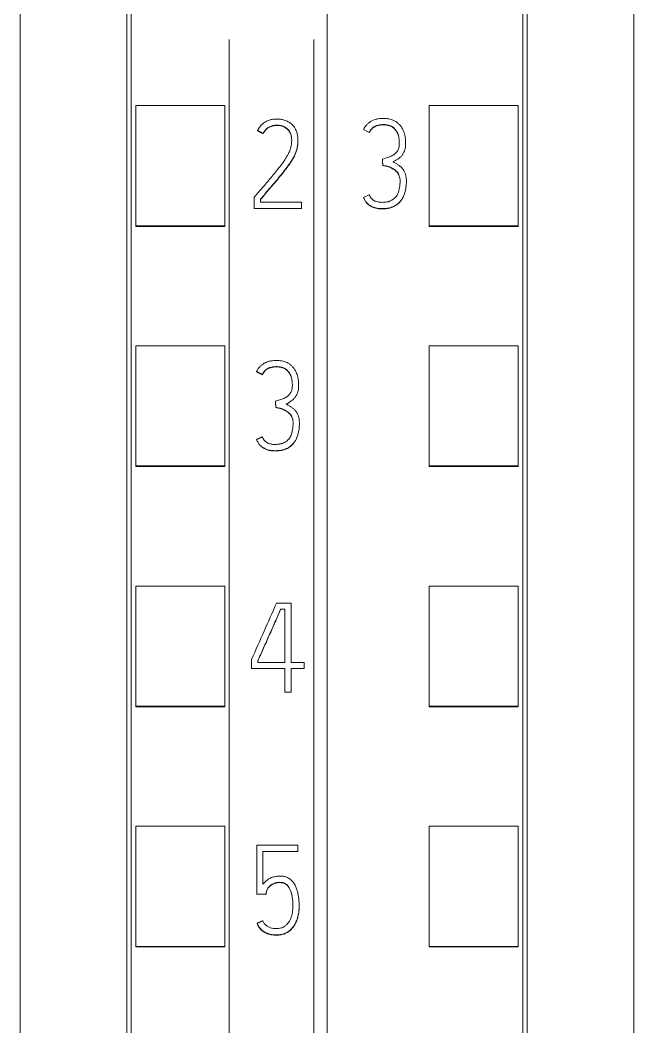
# Model space of a CAD drawing. Header units: millimetres. Extents: x 4134 to 7422, y 1400 to 3585.
# Drawn here: x 5452.55 to 5466.35, y 3271.33 to 3293.96 of the extents above; entities that cross this region are included whole.
import ezdxf

# ---------------------------------------------------------------- set-up
doc = ezdxf.new("R2010")
doc.units = ezdxf.units.MM
doc.layers.add('000-PI-Oprema', color=30, linetype='Continuous', lineweight=5)

# ---------------------------------------------------------------- blocks, each defined once
blk = doc.blocks.new('S7-1500 AI HS - 6ES7531-7NF10-0AB0')
at = {"layer": '000-PI-Oprema', "color": 0, "linetype": 'ByBlock', "lineweight": 0}
for p, q in [((0, 134.681), (0, 21.262)), ((4.4, 132.4), (4.4, 23.585)), ((2.3, 63.564), (2.3, 66.266)), ((4.3, 66.266), (2.3, 66.266)), ((4.3, 63.564), (4.3, 66.266)), ((1.768, 65.409), (1.768, 65.415)), ((1.246, 65.063), (1.246, 65.057)), ((1.254, 64.924), (1.254, 64.918)), ((1.784, 64.556), (1.784, 64.563)), ((2.3, 63.55), (2.3, 63.564)), ((4.3, 63.564), (2.3, 63.564)), ((4.3, 63.55), (2.3, 63.55)), ((4.3, 63.55), (4.3, 63.564)), ((2.3, 58.163), (2.3, 60.864)), ((4.3, 60.864), (2.3, 60.864)), ((4.3, 58.163), (4.3, 60.864)), ((2.3, 58.15), (2.3, 58.163)), ((4.3, 58.163), (2.3, 58.163)), ((4.3, 58.15), (2.3, 58.15)), ((4.3, 58.15), (4.3, 58.163)), ((2.3, 52.761), (2.3, 55.462)), ((4.3, 55.462), (2.3, 55.462)), ((4.3, 52.761), (4.3, 55.462)), ((2.3, 52.75), (2.3, 52.761)), ((4.3, 52.761), (2.3, 52.761)), ((4.3, 52.75), (2.3, 52.75)), ((4.3, 52.75), (4.3, 52.761)), ((2.3, 47.36), (2.3, 50.061)), ((4.3, 50.061), (2.3, 50.061)), ((4.3, 47.36), (4.3, 50.061)), ((2.3, 47.35), (2.3, 47.36)), ((4.3, 47.36), (2.3, 47.36)), ((4.3, 47.35), (2.3, 47.35)), ((4.3, 47.35), (4.3, 47.36))]:
    blk.add_line(p, q, dxfattribs=at)
at = {"layer": '000-PI-Oprema', "color": 0, "linetype": 'ByBlock', "lineweight": 0, "ltscale": 0.25}
for p, q in [((0.822, 65.728), (0.949, 65.658)), ((0.822, 64.201), (0.949, 64.259))]:
    blk.add_line(p, q, dxfattribs=at)
at = {"layer": '000-PI-Oprema', "color": 0, "linetype": 'ByBlock', "lineweight": 0}
for points, knots in [([(4.5, 132.586), (4.5, 129.542), (4.5, 119.972), (4.5, 105.802), (4.5, 91.235), (4.5, 77.025), (4.5, 62.731), (4.5, 47.245), (4.5, 34.605), (4.5, 26.64), (4.5, 23.299)], [0, 0, 0, 0, 0.083934, 0.263736, 0.389889, 0.484142, 0.653794, 0.78188, 0.908517, 1, 1, 1, 1]), ([(6.9, 129.52), (6.9, 127.497), (6.9, 118.948), (6.9, 105.802), (6.9, 91.235), (6.9, 77.025), (6.9, 62.731), (6.9, 47.245), (6.9, 34.486), (6.9, 25.605), (6.9, 21.348), (6.9, 20.55)], [0, 0, 0, 0, 0.055935, 0.236292, 0.362833, 0.457376, 0.627551, 0.756032, 0.883059, 0.978086, 1, 1, 1, 1]), ([(0.822, 65.728), (0.83, 65.746), (0.849, 65.782), (0.874, 65.814), (0.894, 65.836), (0.902, 65.843), (0.916, 65.857), (0.924, 65.864), (0.947, 65.883), (0.964, 65.895), (0.99, 65.911), (0.998, 65.916), (1.016, 65.925), (1.025, 65.93), (1.053, 65.942), (1.072, 65.949), (1.101, 65.957), (1.111, 65.96), (1.131, 65.965), (1.141, 65.966), (1.171, 65.972), (1.211, 65.976), (1.251, 65.977), (1.291, 65.977), (1.311, 65.976), (1.351, 65.972), (1.371, 65.969), (1.411, 65.962), (1.431, 65.957), (1.469, 65.945), (1.488, 65.937), (1.515, 65.924), (1.524, 65.92), (1.542, 65.91), (1.55, 65.904), (1.575, 65.888), (1.591, 65.875), (1.613, 65.855), (1.621, 65.848), (1.635, 65.833), (1.641, 65.826), (1.661, 65.802), (1.672, 65.786), (1.693, 65.751), (1.703, 65.734), (1.728, 65.678), (1.74, 65.64), (1.753, 65.581), (1.756, 65.561), (1.762, 65.521), (1.764, 65.501), (1.767, 65.461), (1.767, 65.441), (1.768, 65.401), (1.767, 65.381), (1.764, 65.341), (1.762, 65.321), (1.754, 65.281), (1.748, 65.261), (1.734, 65.224), (1.725, 65.206), (1.71, 65.18), (1.704, 65.171), (1.692, 65.155), (1.686, 65.147), (1.667, 65.124), (1.652, 65.109), (1.63, 65.089), (1.622, 65.083), (1.606, 65.07), (1.598, 65.065), (1.573, 65.048), (1.555, 65.038), (1.52, 65.018), (1.503, 65.008), (1.485, 64.999)], [0, 0, 0, 0, 0.03125, 0.0625, 0.0625, 0.078125, 0.078125, 0.09375, 0.09375, 0.125, 0.125, 0.140625, 0.140625, 0.15625, 0.15625, 0.1875, 0.1875, 0.203125, 0.203125, 0.21875, 0.21875, 0.25, 0.28125, 0.28125, 0.3125, 0.3125, 0.34375, 0.34375, 0.375, 0.375, 0.40625, 0.40625, 0.421875, 0.421875, 0.4375, 0.4375, 0.46875, 0.46875, 0.484375, 0.484375, 0.5, 0.5, 0.53125, 0.53125, 0.5625, 0.5625, 0.625, 0.625, 0.65625, 0.65625, 0.6875, 0.6875, 0.71875, 0.71875, 0.75, 0.75, 0.78125, 0.78125, 0.8125, 0.8125, 0.84375, 0.84375, 0.859375, 0.859375, 0.875, 0.875, 0.90625, 0.90625, 0.921875, 0.921875, 0.9375, 0.9375, 0.96875, 0.96875, 1, 1, 1, 1]), ([(1.246, 65.063), (1.278, 65.072), (1.309, 65.082), (1.372, 65.101), (1.404, 65.111), (1.449, 65.132), (1.464, 65.139), (1.492, 65.156), (1.506, 65.165), (1.525, 65.181), (1.531, 65.186), (1.543, 65.198), (1.549, 65.203), (1.566, 65.222), (1.576, 65.235), (1.589, 65.255), (1.593, 65.263), (1.601, 65.277), (1.604, 65.285), (1.613, 65.308), (1.618, 65.324), (1.623, 65.356), (1.625, 65.373), (1.626, 65.406), (1.626, 65.423), (1.626, 65.472), (1.623, 65.505), (1.616, 65.553), (1.612, 65.57), (1.606, 65.594), (1.603, 65.602), (1.598, 65.618), (1.595, 65.625), (1.586, 65.648), (1.579, 65.663), (1.563, 65.692), (1.553, 65.706), (1.533, 65.733), (1.522, 65.745), (1.504, 65.762), (1.498, 65.767), (1.485, 65.778), (1.478, 65.783), (1.457, 65.796), (1.442, 65.804), (1.412, 65.817), (1.396, 65.822), (1.363, 65.83), (1.347, 65.833), (1.314, 65.837), (1.298, 65.838), (1.265, 65.839), (1.248, 65.838), (1.215, 65.836), (1.198, 65.834), (1.165, 65.829), (1.149, 65.826), (1.125, 65.819), (1.117, 65.816), (1.102, 65.81), (1.094, 65.807), (1.079, 65.8), (1.072, 65.796), (1.057, 65.788), (1.051, 65.783), (1.03, 65.768), (1.017, 65.757), (0.994, 65.734), (0.984, 65.721), (0.965, 65.693), (0.957, 65.679), (0.949, 65.664)], [0, 0, 0, 0, 0.0625, 0.0625, 0.125, 0.125, 0.15625, 0.15625, 0.1875, 0.1875, 0.203125, 0.203125, 0.21875, 0.21875, 0.25, 0.25, 0.265625, 0.265625, 0.28125, 0.28125, 0.3125, 0.3125, 0.34375, 0.34375, 0.375, 0.375, 0.4375, 0.4375, 0.46875, 0.46875, 0.484375, 0.484375, 0.5, 0.5, 0.53125, 0.53125, 0.5625, 0.5625, 0.59375, 0.59375, 0.609375, 0.609375, 0.625, 0.625, 0.65625, 0.65625, 0.6875, 0.6875, 0.71875, 0.71875, 0.75, 0.75, 0.78125, 0.78125, 0.8125, 0.8125, 0.84375, 0.84375, 0.859375, 0.859375, 0.875, 0.875, 0.890625, 0.890625, 0.90625, 0.90625, 0.9375, 0.9375, 0.96875, 0.96875, 1, 1, 1, 1]), ([(0.949, 65.658), (0.957, 65.673), (0.965, 65.687), (0.983, 65.714), (0.994, 65.727), (1.011, 65.745), (1.017, 65.75), (1.03, 65.761), (1.036, 65.766), (1.049, 65.776), (1.056, 65.781), (1.07, 65.789), (1.078, 65.793), (1.1, 65.804), (1.116, 65.81), (1.147, 65.819), (1.164, 65.823), (1.196, 65.828), (1.213, 65.83), (1.246, 65.832), (1.262, 65.833), (1.312, 65.831), (1.345, 65.828), (1.385, 65.818), (1.393, 65.816), (1.409, 65.811), (1.417, 65.808), (1.44, 65.799), (1.455, 65.792), (1.476, 65.778), (1.483, 65.773), (1.496, 65.763), (1.502, 65.758), (1.52, 65.741), (1.531, 65.729), (1.547, 65.709), (1.552, 65.702), (1.561, 65.688), (1.574, 65.667), (1.585, 65.645), (1.597, 65.615), (1.603, 65.599), (1.611, 65.569), (1.614, 65.555), (1.616, 65.541)], [0, 0, 0, 0, 0.055989, 0.055989, 0.111979, 0.111979, 0.139974, 0.139974, 0.167968, 0.167968, 0.195963, 0.195963, 0.223958, 0.223958, 0.279947, 0.279947, 0.335937, 0.335937, 0.391926, 0.391926, 0.447916, 0.447916, 0.559895, 0.559895, 0.587889, 0.587889, 0.615884, 0.615884, 0.671874, 0.671874, 0.699868, 0.699868, 0.727863, 0.727863, 0.783853, 0.783853, 0.811847, 0.811847, 0.839842, 0.895832, 0.895832, 0.951821, 0.951821, 1, 1, 1, 1]), ([(1.762, 65.319), (1.764, 65.33), (1.765, 65.341), (1.767, 65.371), (1.768, 65.39), (1.768, 65.409)], [0, 0, 0, 0, 0.372922, 0.372922, 1, 1, 1, 1]), ([(1.485, 64.999), (1.503, 64.989), (1.522, 64.979), (1.558, 64.958), (1.576, 64.947), (1.611, 64.924), (1.629, 64.912), (1.653, 64.892), (1.661, 64.885), (1.676, 64.87), (1.683, 64.862), (1.704, 64.838), (1.716, 64.821), (1.732, 64.794), (1.737, 64.785), (1.746, 64.766), (1.751, 64.756), (1.762, 64.727), (1.768, 64.707), (1.775, 64.676), (1.777, 64.665), (1.78, 64.644), (1.781, 64.634), (1.784, 64.602), (1.784, 64.581), (1.784, 64.539), (1.784, 64.519), (1.781, 64.477), (1.779, 64.456), (1.773, 64.414), (1.77, 64.393), (1.758, 64.332), (1.746, 64.292), (1.727, 64.243), (1.723, 64.234), (1.714, 64.214), (1.709, 64.205), (1.694, 64.177), (1.682, 64.159), (1.658, 64.125), (1.644, 64.109), (1.622, 64.086), (1.615, 64.079), (1.599, 64.064), (1.591, 64.058), (1.566, 64.038), (1.548, 64.027), (1.521, 64.011), (1.512, 64.006), (1.492, 63.997), (1.483, 63.993), (1.433, 63.973), (1.393, 63.963), (1.33, 63.954), (1.309, 63.951), (1.267, 63.949), (1.246, 63.949), (1.203, 63.949), (1.182, 63.951), (1.151, 63.954), (1.14, 63.955), (1.12, 63.959), (1.109, 63.961), (1.078, 63.968), (1.058, 63.975), (1.029, 63.987), (1.019, 63.991), (1, 64), (0.99, 64.005), (0.963, 64.021), (0.946, 64.033), (0.921, 64.054), (0.914, 64.061), (0.899, 64.076), (0.892, 64.084), (0.872, 64.109), (0.861, 64.127), (0.84, 64.163), (0.83, 64.182), (0.822, 64.201)], [0, 0, 0, 0, 0.03125, 0.03125, 0.0625, 0.0625, 0.09375, 0.09375, 0.109375, 0.109375, 0.125, 0.125, 0.15625, 0.15625, 0.171875, 0.171875, 0.1875, 0.1875, 0.21875, 0.21875, 0.234375, 0.234375, 0.25, 0.25, 0.28125, 0.28125, 0.3125, 0.3125, 0.34375, 0.34375, 0.375, 0.375, 0.4375, 0.4375, 0.453125, 0.453125, 0.46875, 0.46875, 0.5, 0.5, 0.53125, 0.53125, 0.546875, 0.546875, 0.5625, 0.5625, 0.59375, 0.59375, 0.609375, 0.609375, 0.625, 0.625, 0.6875, 0.6875, 0.71875, 0.71875, 0.75, 0.75, 0.78125, 0.78125, 0.796875, 0.796875, 0.8125, 0.8125, 0.84375, 0.84375, 0.859375, 0.859375, 0.875, 0.875, 0.90625, 0.90625, 0.921875, 0.921875, 0.9375, 0.9375, 0.96875, 0.96875, 1, 1, 1, 1]), ([(0.949, 64.259), (0.956, 64.243), (0.964, 64.228), (0.982, 64.199), (0.993, 64.185), (1.01, 64.166), (1.017, 64.16), (1.03, 64.148), (1.037, 64.143), (1.051, 64.133), (1.058, 64.129), (1.074, 64.121), (1.082, 64.117), (1.106, 64.108), (1.123, 64.103), (1.157, 64.096), (1.174, 64.094), (1.208, 64.091), (1.226, 64.09), (1.26, 64.09), (1.277, 64.091), (1.311, 64.094), (1.329, 64.096), (1.354, 64.101), (1.363, 64.103), (1.38, 64.107), (1.388, 64.109), (1.413, 64.117), (1.429, 64.124), (1.452, 64.135), (1.46, 64.139), (1.475, 64.148), (1.482, 64.153), (1.503, 64.168), (1.516, 64.18), (1.54, 64.205), (1.551, 64.218), (1.57, 64.247), (1.578, 64.262), (1.593, 64.293), (1.6, 64.31), (1.617, 64.359), (1.625, 64.392), (1.633, 64.443), (1.636, 64.46), (1.64, 64.495), (1.641, 64.512), (1.643, 64.547), (1.643, 64.564), (1.642, 64.59), (1.642, 64.598), (1.641, 64.616), (1.64, 64.624), (1.636, 64.65), (1.632, 64.667), (1.623, 64.691), (1.62, 64.699), (1.613, 64.715), (1.609, 64.723), (1.596, 64.745), (1.586, 64.759), (1.564, 64.786), (1.551, 64.798), (1.525, 64.821), (1.511, 64.831), (1.482, 64.849), (1.467, 64.858), (1.436, 64.873), (1.42, 64.88), (1.388, 64.892), (1.372, 64.897), (1.322, 64.911), (1.288, 64.919), (1.254, 64.924)], [0, 0, 0, 0, 0.03125, 0.03125, 0.0625, 0.0625, 0.078125, 0.078125, 0.09375, 0.09375, 0.109375, 0.109375, 0.125, 0.125, 0.15625, 0.15625, 0.1875, 0.1875, 0.21875, 0.21875, 0.25, 0.25, 0.28125, 0.28125, 0.296875, 0.296875, 0.3125, 0.3125, 0.34375, 0.34375, 0.359375, 0.359375, 0.375, 0.375, 0.40625, 0.40625, 0.4375, 0.4375, 0.46875, 0.46875, 0.5, 0.5, 0.5625, 0.5625, 0.59375, 0.59375, 0.625, 0.625, 0.65625, 0.65625, 0.671875, 0.671875, 0.6875, 0.6875, 0.71875, 0.71875, 0.734375, 0.734375, 0.75, 0.75, 0.78125, 0.78125, 0.8125, 0.8125, 0.84375, 0.84375, 0.875, 0.875, 0.90625, 0.90625, 0.9375, 0.9375, 1, 1, 1, 1]), ([(1.254, 64.918), (1.289, 64.912), (1.322, 64.905), (1.371, 64.891), (1.388, 64.885), (1.42, 64.874), (1.436, 64.867), (1.459, 64.856), (1.467, 64.851), (1.482, 64.843), (1.489, 64.839), (1.511, 64.825), (1.525, 64.814), (1.545, 64.797), (1.551, 64.791), (1.563, 64.779), (1.569, 64.773), (1.586, 64.753), (1.596, 64.739), (1.609, 64.716), (1.613, 64.709), (1.617, 64.7), (1.617, 64.7), (1.617, 64.699)], [0, 0, 0, 0, 0.234549, 0.234549, 0.351824, 0.351824, 0.469098, 0.469098, 0.527735, 0.527735, 0.586373, 0.586373, 0.703647, 0.703647, 0.762285, 0.762285, 0.820922, 0.820922, 0.938196, 0.938196, 0.996834, 0.996834, 1, 1, 1, 1]), ([(0.822, 64.195), (0.83, 64.175), (0.84, 64.157), (0.861, 64.12), (0.872, 64.103), (0.892, 64.078), (0.899, 64.07), (0.914, 64.055), (0.921, 64.047), (0.945, 64.027), (0.963, 64.015), (0.99, 63.999), (0.999, 63.994), (1.018, 63.985), (1.028, 63.981), (1.057, 63.969), (1.077, 63.963), (1.118, 63.953), (1.139, 63.949), (1.181, 63.945), (1.202, 63.943), (1.244, 63.942), (1.265, 63.943), (1.307, 63.945), (1.327, 63.947), (1.359, 63.952), (1.369, 63.953), (1.39, 63.958), (1.4, 63.96), (1.431, 63.968), (1.451, 63.974), (1.48, 63.986), (1.49, 63.99), (1.509, 63.999), (1.518, 64.004), (1.546, 64.019), (1.564, 64.031), (1.597, 64.056), (1.612, 64.07), (1.642, 64.1), (1.655, 64.116), (1.68, 64.15), (1.692, 64.168), (1.707, 64.195), (1.712, 64.205), (1.721, 64.224), (1.725, 64.233), (1.745, 64.282), (1.757, 64.322), (1.77, 64.384), (1.773, 64.404), (1.779, 64.446), (1.781, 64.467), (1.782, 64.491), (1.782, 64.494), (1.783, 64.498)], [0, 0, 0, 0, 0.045144, 0.045144, 0.090287, 0.090287, 0.112859, 0.112859, 0.135431, 0.135431, 0.180575, 0.180575, 0.203147, 0.203147, 0.225718, 0.225718, 0.270862, 0.270862, 0.316006, 0.316006, 0.361149, 0.361149, 0.406293, 0.406293, 0.451437, 0.451437, 0.474009, 0.474009, 0.49658, 0.49658, 0.541724, 0.541724, 0.564296, 0.564296, 0.586868, 0.586868, 0.632011, 0.632011, 0.677155, 0.677155, 0.722299, 0.722299, 0.767442, 0.767442, 0.790014, 0.790014, 0.812586, 0.812586, 0.902873, 0.902873, 0.948017, 0.948017, 0.993161, 0.993161, 1, 1, 1, 1])]:
    blk.add_open_spline(points, degree=3, knots=knots, dxfattribs=at)
for points, weights in [([(1.254, 64.924), (1.25, 64.993), (1.246, 65.063)], [0.500000009599, 0.499999990401, 0.500000009599]), ([(1.246, 65.057), (1.25, 64.987), (1.254, 64.918)], [0.499999969803, 0.500000030197, 0.499999969803])]:
    blk.add_rational_spline(points, weights, degree=2, dxfattribs=at)
blk = doc.blocks.new('S7-1500 DI HF - 6ES7521-1BL00-0AB0')
at = {"layer": '000-PI-Oprema', "color": 0, "linetype": 'ByBlock', "lineweight": 0}
for p, q in [((34.8, 134.681), (34.8, 21.262)), ((30.4, 23.585), (30.4, 132.4)), ((32.6, 67.75), (32.6, 3.795)), ((34.5, 67.75), (34.5, 3.795)), ((30.5, 63.564), (30.5, 66.266)), ((30.5, 66.266), (32.5, 66.266)), ((32.5, 63.564), (32.5, 66.266)), ((33.24, 65.705), (33.24, 65.698)), ((33.365, 65.641), (33.365, 65.635)), ((34.147, 65.472), (34.147, 65.479)), ((33.165, 64.208), (33.165, 63.953)), ((33.304, 64.092), (33.304, 64.159)), ((34.23, 64.092), (33.304, 64.092)), ((34.23, 63.953), (34.23, 64.092)), ((33.165, 63.953), (33.165, 63.947)), ((33.165, 63.953), (34.23, 63.953)), ((34.23, 63.953), (34.23, 63.947)), ((30.5, 63.55), (30.5, 63.564)), ((30.5, 63.564), (32.5, 63.564)), ((30.5, 63.55), (32.5, 63.55)), ((32.5, 63.55), (32.5, 63.564)), ((30.5, 58.163), (30.5, 60.864)), ((30.5, 60.864), (32.5, 60.864)), ((32.5, 58.163), (32.5, 60.864)), ((33.216, 60.285), (33.216, 60.279)), ((33.344, 60.221), (33.344, 60.215)), ((34.162, 59.966), (34.162, 59.973)), ((33.641, 59.62), (33.641, 59.614)), ((33.649, 59.481), (33.649, 59.475)), ((34.179, 59.113), (34.179, 59.119)), ((33.216, 58.758), (33.216, 58.752)), ((30.5, 58.15), (30.5, 58.163)), ((30.5, 58.163), (32.5, 58.163)), ((30.5, 58.15), (32.5, 58.15)), ((32.5, 58.15), (32.5, 58.163)), ((30.5, 52.761), (30.5, 55.462)), ((30.5, 55.462), (32.5, 55.462)), ((32.5, 52.761), (32.5, 55.462)), ((33.666, 55.078), (33.996, 55.078)), ((33.996, 55.078), (33.996, 53.747)), ((33.854, 54.94), (33.757, 54.94)), ((33.854, 53.747), (33.854, 54.94)), ((33.105, 53.609), (33.105, 53.814)), ((33.244, 53.783), (33.244, 53.747)), ((33.244, 53.747), (33.854, 53.747)), ((33.996, 53.747), (34.29, 53.747)), ((34.29, 53.747), (34.29, 53.609)), ((33.854, 53.609), (33.105, 53.609)), ((33.854, 53.079), (33.854, 53.609)), ((33.996, 53.609), (33.996, 53.079)), ((34.29, 53.609), (33.996, 53.609)), ((33.996, 53.079), (33.854, 53.079)), ((30.5, 52.75), (30.5, 52.761)), ((30.5, 52.761), (32.5, 52.761)), ((30.5, 52.75), (32.5, 52.75)), ((32.5, 52.75), (32.5, 52.761)), ((30.5, 47.36), (30.5, 50.061)), ((30.5, 50.061), (32.5, 50.061)), ((32.5, 47.36), (32.5, 50.061)), ((33.222, 49.633), (33.222, 48.535)), ((34.145, 49.633), (33.222, 49.633)), ((34.145, 49.495), (34.145, 49.633)), ((33.36, 48.757), (33.36, 49.495)), ((33.36, 49.495), (34.145, 49.495)), ((34.145, 49.495), (34.145, 49.488)), ((33.222, 48.535), (33.222, 48.529)), ((33.222, 48.535), (33.433, 48.535)), ((33.433, 48.535), (33.433, 48.529)), ((34.173, 48.27), (34.173, 48.276)), ((33.227, 47.878), (33.227, 47.871)), ((30.5, 47.35), (30.5, 47.36)), ((30.5, 47.36), (32.5, 47.36)), ((30.5, 47.35), (32.5, 47.35)), ((32.5, 47.35), (32.5, 47.36))]:
    blk.add_line(p, q, dxfattribs=at)
blk.add_ellipse((43.327, 15.143), major_axis=(441.664, 998.306), ratio=0.022905, start_param=1.540918, end_param=1.542185, dxfattribs=at)
for points, knots in [([(30.3, 23.299), (30.3, 26.64), (30.3, 34.605), (30.3, 47.245), (30.3, 62.731), (30.3, 77.025), (30.3, 91.235), (30.3, 105.802), (30.3, 119.972), (30.3, 129.542), (30.3, 132.586)], [0, 0, 0, 0, 0.091483, 0.21812, 0.346206, 0.515858, 0.610111, 0.736264, 0.916066, 1, 1, 1, 1]), ([(27.9, 129.52), (27.9, 127.497), (27.9, 118.948), (27.9, 105.802), (27.9, 91.235), (27.9, 77.025), (27.9, 62.731), (27.9, 47.245), (27.9, 34.486), (27.9, 25.605), (27.9, 21.348), (27.9, 20.55)], [0, 0, 0, 0, 0.055935, 0.236292, 0.362833, 0.457376, 0.627551, 0.756032, 0.883059, 0.978086, 1, 1, 1, 1]), ([(33.304, 64.159), (33.343, 64.205), (33.381, 64.251), (33.459, 64.342), (33.499, 64.388), (33.577, 64.48), (33.616, 64.526), (33.693, 64.618), (33.732, 64.665), (33.808, 64.758), (33.846, 64.805), (33.9, 64.877), (33.918, 64.901), (33.953, 64.951), (33.971, 64.975), (34.004, 65.026), (34.02, 65.051), (34.05, 65.103), (34.064, 65.129), (34.083, 65.17), (34.089, 65.184), (34.1, 65.212), (34.105, 65.227), (34.12, 65.27), (34.127, 65.299), (34.138, 65.358), (34.142, 65.388), (34.146, 65.433), (34.146, 65.448), (34.147, 65.479), (34.147, 65.494), (34.145, 65.539), (34.141, 65.569), (34.134, 65.613), (34.13, 65.628), (34.123, 65.658), (34.118, 65.672), (34.108, 65.701), (34.102, 65.714), (34.088, 65.741), (34.081, 65.754), (34.069, 65.774), (34.065, 65.78), (34.056, 65.792), (34.051, 65.798), (34.036, 65.816), (34.026, 65.827), (34.005, 65.848), (33.994, 65.858), (33.976, 65.872), (33.97, 65.877), (33.957, 65.885), (33.95, 65.889), (33.917, 65.908), (33.89, 65.921), (33.847, 65.936), (33.832, 65.94), (33.803, 65.948), (33.788, 65.951), (33.758, 65.956), (33.743, 65.958), (33.713, 65.961), (33.698, 65.962), (33.668, 65.962), (33.653, 65.962), (33.622, 65.961), (33.607, 65.96), (33.562, 65.954), (33.532, 65.948), (33.489, 65.935), (33.475, 65.93), (33.454, 65.92), (33.447, 65.917), (33.433, 65.91), (33.427, 65.906), (33.394, 65.888), (33.37, 65.87), (33.336, 65.839), (33.325, 65.829), (33.304, 65.806), (33.295, 65.795), (33.268, 65.758), (33.252, 65.732), (33.24, 65.705)], [0, 0, 0, 0, 0.0625, 0.0625, 0.125, 0.125, 0.1875, 0.1875, 0.25, 0.25, 0.3125, 0.3125, 0.34375, 0.34375, 0.375, 0.375, 0.40625, 0.40625, 0.4375, 0.4375, 0.453125, 0.453125, 0.46875, 0.46875, 0.5, 0.5, 0.53125, 0.53125, 0.546875, 0.546875, 0.5625, 0.5625, 0.59375, 0.59375, 0.609375, 0.609375, 0.625, 0.625, 0.640625, 0.640625, 0.65625, 0.65625, 0.664063, 0.664063, 0.671875, 0.671875, 0.6875, 0.6875, 0.703125, 0.703125, 0.710938, 0.710938, 0.71875, 0.71875, 0.75, 0.75, 0.765625, 0.765625, 0.78125, 0.78125, 0.796875, 0.796875, 0.8125, 0.8125, 0.828125, 0.828125, 0.84375, 0.84375, 0.875, 0.875, 0.890625, 0.890625, 0.898438, 0.898438, 0.90625, 0.90625, 0.9375, 0.9375, 0.953125, 0.953125, 0.96875, 0.96875, 1, 1, 1, 1]), ([(33.365, 65.641), (33.376, 65.664), (33.39, 65.686), (33.414, 65.717), (33.422, 65.726), (33.441, 65.744), (33.451, 65.753), (33.482, 65.776), (33.505, 65.788), (33.554, 65.808), (33.578, 65.815), (33.617, 65.822), (33.629, 65.824), (33.655, 65.826), (33.668, 65.827), (33.707, 65.826), (33.733, 65.823), (33.771, 65.815), (33.783, 65.811), (33.808, 65.803), (33.82, 65.798), (33.855, 65.781), (33.877, 65.768), (33.908, 65.743), (33.917, 65.735), (33.935, 65.716), (33.943, 65.706), (33.954, 65.69), (33.958, 65.684), (33.964, 65.673), (33.974, 65.656), (33.981, 65.638), (33.989, 65.613), (33.992, 65.6), (33.998, 65.575), (34, 65.562), (34.003, 65.536), (34.004, 65.523), (34.005, 65.498), (34.006, 65.485), (34.005, 65.459), (34.005, 65.446), (34.003, 65.42), (34.002, 65.407), (33.997, 65.368), (33.992, 65.343), (33.982, 65.306), (33.978, 65.293), (33.97, 65.269), (33.965, 65.256), (33.951, 65.22), (33.94, 65.197), (33.916, 65.152), (33.903, 65.13), (33.877, 65.086), (33.863, 65.064), (33.82, 65), (33.79, 64.959), (33.698, 64.835), (33.633, 64.755), (33.534, 64.637), (33.5, 64.598), (33.434, 64.52), (33.4, 64.481), (33.333, 64.403), (33.299, 64.364), (33.232, 64.286), (33.198, 64.247), (33.165, 64.208)], [0, 0, 0, 0, 0.03125, 0.03125, 0.046875, 0.046875, 0.0625, 0.0625, 0.09375, 0.09375, 0.125, 0.125, 0.140625, 0.140625, 0.15625, 0.15625, 0.1875, 0.1875, 0.203125, 0.203125, 0.21875, 0.21875, 0.25, 0.25, 0.265625, 0.265625, 0.28125, 0.28125, 0.289063, 0.289063, 0.296875, 0.3125, 0.3125, 0.328125, 0.328125, 0.34375, 0.34375, 0.359375, 0.359375, 0.375, 0.375, 0.390625, 0.390625, 0.40625, 0.40625, 0.4375, 0.4375, 0.453125, 0.453125, 0.46875, 0.46875, 0.5, 0.5, 0.53125, 0.53125, 0.5625, 0.5625, 0.625, 0.625, 0.75, 0.75, 0.8125, 0.8125, 0.875, 0.875, 0.9375, 0.9375, 1, 1, 1, 1]), ([(34.006, 65.469), (34.006, 65.48), (34.005, 65.49), (34.004, 65.514), (34.003, 65.527), (34, 65.552), (33.998, 65.565), (33.993, 65.591), (33.99, 65.603), (33.982, 65.628), (33.977, 65.64), (33.969, 65.658), (33.966, 65.664), (33.96, 65.675), (33.956, 65.681), (33.938, 65.708), (33.92, 65.727), (33.895, 65.747), (33.89, 65.752), (33.879, 65.759), (33.863, 65.77), (33.834, 65.786), (33.81, 65.796), (33.786, 65.804), (33.773, 65.808), (33.735, 65.817), (33.709, 65.82), (33.657, 65.821), (33.618, 65.817), (33.58, 65.808), (33.555, 65.801), (33.542, 65.797), (33.518, 65.787), (33.507, 65.782), (33.484, 65.769), (33.473, 65.762), (33.441, 65.739), (33.422, 65.721), (33.398, 65.691), (33.391, 65.68), (33.377, 65.658), (33.37, 65.646), (33.365, 65.635)], [0, 0, 0, 0, 0.034384, 0.034384, 0.076368, 0.076368, 0.118351, 0.118351, 0.160334, 0.160334, 0.202317, 0.202317, 0.223309, 0.223309, 0.244301, 0.244301, 0.328267, 0.328267, 0.349259, 0.349259, 0.370251, 0.412234, 0.454217, 0.454217, 0.496201, 0.496201, 0.580167, 0.580167, 0.664134, 0.706117, 0.706117, 0.7481, 0.7481, 0.790084, 0.790084, 0.832067, 0.832067, 0.916033, 0.916033, 0.958017, 0.958017, 1, 1, 1, 1]), ([(34.147, 65.472), (34.147, 65.467), (34.147, 65.461), (34.146, 65.44), (34.146, 65.425), (34.142, 65.38), (34.138, 65.35), (34.126, 65.291), (34.119, 65.262), (34.105, 65.219), (34.1, 65.204), (34.088, 65.176), (34.082, 65.162), (34.063, 65.121), (34.049, 65.095), (34.019, 65.043), (34.003, 65.018), (33.97, 64.968), (33.952, 64.943), (33.917, 64.894), (33.9, 64.87), (33.845, 64.798), (33.807, 64.751), (33.731, 64.658), (33.693, 64.611), (33.616, 64.519), (33.577, 64.473), (33.498, 64.382), (33.459, 64.336), (33.381, 64.244), (33.342, 64.198), (33.304, 64.152)], [0, 0, 0, 0, 0.010377, 0.010377, 0.038652, 0.038652, 0.095202, 0.095202, 0.151752, 0.151752, 0.180027, 0.180027, 0.208302, 0.208302, 0.264851, 0.264851, 0.321401, 0.321401, 0.377951, 0.377951, 0.434501, 0.434501, 0.547601, 0.547601, 0.660701, 0.660701, 0.7738, 0.7738, 0.8869, 0.8869, 1, 1, 1, 1]), ([(33.216, 60.285), (33.224, 60.304), (33.244, 60.339), (33.269, 60.371), (33.289, 60.393), (33.296, 60.401), (33.311, 60.415), (33.318, 60.421), (33.342, 60.441), (33.358, 60.452), (33.384, 60.468), (33.393, 60.473), (33.411, 60.483), (33.42, 60.487), (33.448, 60.499), (33.467, 60.506), (33.496, 60.515), (33.505, 60.517), (33.525, 60.522), (33.535, 60.524), (33.565, 60.529), (33.605, 60.533), (33.645, 60.535), (33.685, 60.534), (33.705, 60.533), (33.746, 60.53), (33.766, 60.527), (33.805, 60.519), (33.825, 60.514), (33.863, 60.502), (33.882, 60.495), (33.91, 60.482), (33.919, 60.477), (33.936, 60.467), (33.945, 60.462), (33.97, 60.445), (33.986, 60.433), (34.008, 60.412), (34.015, 60.405), (34.029, 60.391), (34.036, 60.383), (34.068, 60.344), (34.089, 60.31), (34.122, 60.235), (34.134, 60.197), (34.147, 60.139), (34.151, 60.119), (34.156, 60.079), (34.159, 60.059), (34.161, 60.018), (34.162, 59.998), (34.162, 59.958), (34.162, 59.938), (34.159, 59.898), (34.157, 59.878), (34.148, 59.838), (34.143, 59.819), (34.128, 59.781), (34.119, 59.763), (34.104, 59.737), (34.099, 59.728), (34.087, 59.712), (34.081, 59.704), (34.061, 59.681), (34.047, 59.667), (34.024, 59.646), (34.017, 59.64), (34.001, 59.628), (33.992, 59.622), (33.967, 59.605), (33.95, 59.595), (33.915, 59.575), (33.897, 59.565), (33.879, 59.556)], [0, 0, 0, 0, 0.03125, 0.0625, 0.0625, 0.078125, 0.078125, 0.09375, 0.09375, 0.125, 0.125, 0.140625, 0.140625, 0.15625, 0.15625, 0.1875, 0.1875, 0.203125, 0.203125, 0.21875, 0.21875, 0.25, 0.28125, 0.28125, 0.3125, 0.3125, 0.34375, 0.34375, 0.375, 0.375, 0.40625, 0.40625, 0.421875, 0.421875, 0.4375, 0.4375, 0.46875, 0.46875, 0.484375, 0.484375, 0.5, 0.5, 0.5625, 0.5625, 0.625, 0.625, 0.65625, 0.65625, 0.6875, 0.6875, 0.71875, 0.71875, 0.75, 0.75, 0.78125, 0.78125, 0.8125, 0.8125, 0.84375, 0.84375, 0.859375, 0.859375, 0.875, 0.875, 0.90625, 0.90625, 0.921875, 0.921875, 0.9375, 0.9375, 0.96875, 0.96875, 1, 1, 1, 1]), ([(33.641, 59.62), (33.672, 59.629), (33.704, 59.639), (33.767, 59.658), (33.798, 59.668), (33.843, 59.689), (33.858, 59.697), (33.886, 59.713), (33.9, 59.723), (33.92, 59.738), (33.926, 59.743), (33.938, 59.755), (33.944, 59.761), (33.96, 59.779), (33.97, 59.792), (33.984, 59.813), (33.988, 59.82), (33.995, 59.835), (33.999, 59.842), (34.008, 59.865), (34.012, 59.881), (34.018, 59.914), (34.019, 59.93), (34.021, 59.963), (34.021, 59.98), (34.02, 60.029), (34.018, 60.062), (34.01, 60.111), (34.007, 60.127), (34, 60.151), (33.998, 60.159), (33.993, 60.175), (33.99, 60.183), (33.981, 60.206), (33.973, 60.221), (33.957, 60.25), (33.948, 60.264), (33.928, 60.29), (33.917, 60.302), (33.899, 60.319), (33.893, 60.325), (33.88, 60.335), (33.873, 60.34), (33.852, 60.354), (33.837, 60.361), (33.806, 60.374), (33.791, 60.379), (33.758, 60.387), (33.742, 60.39), (33.709, 60.394), (33.692, 60.395), (33.659, 60.396), (33.643, 60.396), (33.609, 60.394), (33.593, 60.392), (33.56, 60.387), (33.544, 60.383), (33.52, 60.376), (33.512, 60.373), (33.496, 60.368), (33.489, 60.364), (33.474, 60.357), (33.466, 60.353), (33.452, 60.345), (33.445, 60.34), (33.425, 60.326), (33.412, 60.315), (33.389, 60.291), (33.378, 60.278), (33.36, 60.251), (33.351, 60.236), (33.344, 60.221)], [0, 0, 0, 0, 0.0625, 0.0625, 0.125, 0.125, 0.15625, 0.15625, 0.1875, 0.1875, 0.203125, 0.203125, 0.21875, 0.21875, 0.25, 0.25, 0.265625, 0.265625, 0.28125, 0.28125, 0.3125, 0.3125, 0.34375, 0.34375, 0.375, 0.375, 0.4375, 0.4375, 0.46875, 0.46875, 0.484375, 0.484375, 0.5, 0.5, 0.53125, 0.53125, 0.5625, 0.5625, 0.59375, 0.59375, 0.609375, 0.609375, 0.625, 0.625, 0.65625, 0.65625, 0.6875, 0.6875, 0.71875, 0.71875, 0.75, 0.75, 0.78125, 0.78125, 0.8125, 0.8125, 0.84375, 0.84375, 0.859375, 0.859375, 0.875, 0.875, 0.890625, 0.890625, 0.90625, 0.90625, 0.9375, 0.9375, 0.96875, 0.96875, 1, 1, 1, 1]), ([(33.344, 60.215), (33.351, 60.23), (33.359, 60.244), (33.378, 60.271), (33.388, 60.284), (33.405, 60.302), (33.411, 60.308), (33.424, 60.318), (33.431, 60.324), (33.444, 60.333), (33.451, 60.338), (33.465, 60.346), (33.472, 60.35), (33.494, 60.361), (33.51, 60.367), (33.542, 60.377), (33.558, 60.38), (33.591, 60.385), (33.607, 60.387), (33.64, 60.39), (33.657, 60.39), (33.706, 60.389), (33.739, 60.385), (33.78, 60.376), (33.788, 60.374), (33.804, 60.369), (33.811, 60.366), (33.834, 60.356), (33.849, 60.349), (33.87, 60.336), (33.877, 60.331), (33.89, 60.321), (33.897, 60.315), (33.915, 60.298), (33.926, 60.286), (33.941, 60.266), (33.946, 60.26), (33.955, 60.246), (33.968, 60.225), (33.979, 60.202), (33.992, 60.172), (33.997, 60.156), (34.005, 60.126), (34.008, 60.112), (34.011, 60.098)], [0, 0, 0, 0, 0.055991, 0.055991, 0.111982, 0.111982, 0.139978, 0.139978, 0.167973, 0.167973, 0.195969, 0.195969, 0.223964, 0.223964, 0.279955, 0.279955, 0.335946, 0.335946, 0.391937, 0.391937, 0.447928, 0.447928, 0.55991, 0.55991, 0.587906, 0.587906, 0.615901, 0.615901, 0.671892, 0.671892, 0.699888, 0.699888, 0.727884, 0.727884, 0.783875, 0.783875, 0.81187, 0.81187, 0.839866, 0.895857, 0.895857, 0.951848, 0.951848, 1, 1, 1, 1]), ([(34.156, 59.874), (34.158, 59.886), (34.159, 59.898), (34.162, 59.929), (34.162, 59.947), (34.162, 59.966)], [0, 0, 0, 0, 0.4, 0.4, 1, 1, 1, 1]), ([(33.879, 59.556), (33.898, 59.546), (33.916, 59.536), (33.953, 59.515), (33.971, 59.504), (34.006, 59.481), (34.023, 59.469), (34.047, 59.449), (34.055, 59.442), (34.07, 59.427), (34.078, 59.419), (34.098, 59.395), (34.11, 59.378), (34.127, 59.351), (34.132, 59.342), (34.141, 59.323), (34.145, 59.313), (34.157, 59.284), (34.163, 59.264), (34.17, 59.233), (34.171, 59.222), (34.175, 59.201), (34.176, 59.191), (34.178, 59.159), (34.179, 59.138), (34.179, 59.096), (34.178, 59.075), (34.175, 59.034), (34.173, 59.013), (34.168, 58.971), (34.165, 58.95), (34.152, 58.889), (34.141, 58.849), (34.121, 58.8), (34.117, 58.79), (34.108, 58.771), (34.103, 58.762), (34.088, 58.734), (34.077, 58.716), (34.052, 58.682), (34.039, 58.666), (34.017, 58.643), (34.009, 58.635), (33.993, 58.621), (33.985, 58.614), (33.96, 58.595), (33.943, 58.583), (33.915, 58.568), (33.906, 58.563), (33.887, 58.554), (33.877, 58.55), (33.828, 58.53), (33.787, 58.52), (33.725, 58.51), (33.704, 58.508), (33.661, 58.506), (33.64, 58.505), (33.598, 58.506), (33.577, 58.507), (33.545, 58.511), (33.535, 58.512), (33.514, 58.516), (33.504, 58.518), (33.473, 58.525), (33.453, 58.532), (33.423, 58.543), (33.414, 58.548), (33.394, 58.557), (33.385, 58.562), (33.357, 58.578), (33.34, 58.59), (33.316, 58.61), (33.308, 58.618), (33.293, 58.633), (33.286, 58.641), (33.267, 58.666), (33.256, 58.683), (33.234, 58.72), (33.225, 58.738), (33.216, 58.758)], [0, 0, 0, 0, 0.03125, 0.03125, 0.0625, 0.0625, 0.09375, 0.09375, 0.109375, 0.109375, 0.125, 0.125, 0.15625, 0.15625, 0.171875, 0.171875, 0.1875, 0.1875, 0.21875, 0.21875, 0.234375, 0.234375, 0.25, 0.25, 0.28125, 0.28125, 0.3125, 0.3125, 0.34375, 0.34375, 0.375, 0.375, 0.4375, 0.4375, 0.453125, 0.453125, 0.46875, 0.46875, 0.5, 0.5, 0.53125, 0.53125, 0.546875, 0.546875, 0.5625, 0.5625, 0.59375, 0.59375, 0.609375, 0.609375, 0.625, 0.625, 0.6875, 0.6875, 0.71875, 0.71875, 0.75, 0.75, 0.78125, 0.78125, 0.796875, 0.796875, 0.8125, 0.8125, 0.84375, 0.84375, 0.859375, 0.859375, 0.875, 0.875, 0.90625, 0.90625, 0.921875, 0.921875, 0.9375, 0.9375, 0.96875, 0.96875, 1, 1, 1, 1]), ([(33.879, 59.55), (33.897, 59.559), (33.915, 59.568), (33.94, 59.583), (33.948, 59.588), (33.956, 59.593)], [0, 0, 0, 0, 0.680967, 0.680967, 1, 1, 1, 1]), ([(33.344, 58.816), (33.351, 58.8), (33.359, 58.785), (33.377, 58.756), (33.387, 58.742), (33.405, 58.723), (33.411, 58.716), (33.424, 58.705), (33.431, 58.7), (33.445, 58.69), (33.453, 58.686), (33.468, 58.678), (33.476, 58.674), (33.501, 58.665), (33.517, 58.66), (33.551, 58.653), (33.568, 58.65), (33.603, 58.648), (33.62, 58.647), (33.655, 58.647), (33.672, 58.648), (33.706, 58.651), (33.723, 58.653), (33.749, 58.658), (33.757, 58.66), (33.774, 58.664), (33.782, 58.666), (33.807, 58.674), (33.823, 58.68), (33.847, 58.692), (33.854, 58.696), (33.869, 58.705), (33.876, 58.71), (33.897, 58.725), (33.91, 58.737), (33.934, 58.761), (33.945, 58.775), (33.965, 58.804), (33.973, 58.819), (33.988, 58.85), (33.995, 58.867), (34.011, 58.916), (34.019, 58.949), (34.028, 59), (34.03, 59.017), (34.034, 59.052), (34.036, 59.069), (34.037, 59.104), (34.038, 59.121), (34.037, 59.147), (34.037, 59.155), (34.035, 59.173), (34.035, 59.181), (34.031, 59.207), (34.027, 59.224), (34.018, 59.248), (34.015, 59.256), (34.007, 59.272), (34.003, 59.28), (33.99, 59.302), (33.98, 59.316), (33.958, 59.343), (33.946, 59.355), (33.92, 59.378), (33.906, 59.388), (33.877, 59.406), (33.861, 59.415), (33.831, 59.43), (33.815, 59.437), (33.782, 59.449), (33.766, 59.454), (33.717, 59.468), (33.683, 59.476), (33.649, 59.481)], [0, 0, 0, 0, 0.03125, 0.03125, 0.0625, 0.0625, 0.078125, 0.078125, 0.09375, 0.09375, 0.109375, 0.109375, 0.125, 0.125, 0.15625, 0.15625, 0.1875, 0.1875, 0.21875, 0.21875, 0.25, 0.25, 0.28125, 0.28125, 0.296875, 0.296875, 0.3125, 0.3125, 0.34375, 0.34375, 0.359375, 0.359375, 0.375, 0.375, 0.40625, 0.40625, 0.4375, 0.4375, 0.46875, 0.46875, 0.5, 0.5, 0.5625, 0.5625, 0.59375, 0.59375, 0.625, 0.625, 0.65625, 0.65625, 0.671875, 0.671875, 0.6875, 0.6875, 0.71875, 0.71875, 0.734375, 0.734375, 0.75, 0.75, 0.78125, 0.78125, 0.8125, 0.8125, 0.84375, 0.84375, 0.875, 0.875, 0.90625, 0.90625, 0.9375, 0.9375, 1, 1, 1, 1]), ([(33.649, 59.475), (33.683, 59.469), (33.716, 59.462), (33.766, 59.448), (33.782, 59.442), (33.815, 59.431), (33.83, 59.424), (33.854, 59.413), (33.861, 59.409), (33.877, 59.4), (33.884, 59.396), (33.906, 59.382), (33.92, 59.371), (33.939, 59.354), (33.946, 59.348), (33.958, 59.336), (33.964, 59.33), (33.98, 59.31), (33.99, 59.296), (34.003, 59.273), (34.007, 59.266), (34.011, 59.257), (34.011, 59.257), (34.012, 59.256)], [0, 0, 0, 0, 0.234563, 0.234563, 0.351844, 0.351844, 0.469126, 0.469126, 0.527766, 0.527766, 0.586407, 0.586407, 0.703689, 0.703689, 0.762329, 0.762329, 0.82097, 0.82097, 0.938251, 0.938251, 0.996892, 0.996892, 1, 1, 1, 1]), ([(33.216, 58.752), (33.225, 58.732), (33.234, 58.714), (33.256, 58.677), (33.267, 58.659), (33.286, 58.635), (33.293, 58.626), (33.308, 58.611), (33.316, 58.604), (33.34, 58.584), (33.357, 58.572), (33.384, 58.556), (33.394, 58.551), (33.413, 58.542), (33.423, 58.537), (33.452, 58.526), (33.472, 58.519), (33.513, 58.509), (33.534, 58.506), (33.576, 58.501), (33.596, 58.5), (33.638, 58.499), (33.659, 58.499), (33.701, 58.502), (33.722, 58.504), (33.753, 58.508), (33.764, 58.51), (33.785, 58.514), (33.795, 58.517), (33.825, 58.525), (33.845, 58.531), (33.875, 58.542), (33.884, 58.546), (33.903, 58.555), (33.913, 58.56), (33.941, 58.576), (33.958, 58.587), (33.991, 58.613), (34.007, 58.627), (34.036, 58.657), (34.05, 58.673), (34.075, 58.707), (34.086, 58.725), (34.102, 58.752), (34.106, 58.762), (34.115, 58.781), (34.12, 58.79), (34.14, 58.839), (34.151, 58.879), (34.164, 58.941), (34.168, 58.961), (34.173, 59.003), (34.175, 59.024), (34.177, 59.048), (34.177, 59.051), (34.177, 59.054)], [0, 0, 0, 0, 0.045146, 0.045146, 0.090291, 0.090291, 0.112864, 0.112864, 0.135437, 0.135437, 0.180583, 0.180583, 0.203156, 0.203156, 0.225729, 0.225729, 0.270874, 0.270874, 0.31602, 0.31602, 0.361166, 0.361166, 0.406311, 0.406311, 0.451457, 0.451457, 0.47403, 0.47403, 0.496603, 0.496603, 0.541748, 0.541748, 0.564321, 0.564321, 0.586894, 0.586894, 0.63204, 0.63204, 0.677186, 0.677186, 0.722331, 0.722331, 0.767477, 0.767477, 0.79005, 0.79005, 0.812623, 0.812623, 0.902914, 0.902914, 0.94806, 0.94806, 0.993206, 0.993206, 1, 1, 1, 1]), ([(33.757, 54.94), (33.747, 54.915), (33.736, 54.891), (33.715, 54.843), (33.704, 54.819), (33.672, 54.746), (33.651, 54.698), (33.609, 54.602), (33.588, 54.553), (33.545, 54.457), (33.523, 54.409), (33.48, 54.313), (33.459, 54.265), (33.416, 54.168), (33.395, 54.12), (33.352, 54.024), (33.331, 53.976), (33.298, 53.903), (33.287, 53.879), (33.271, 53.843), (33.266, 53.831), (33.255, 53.807), (33.25, 53.795), (33.244, 53.783)], [0, 0, 0, 0, 0.0625, 0.0625, 0.125, 0.125, 0.25, 0.25, 0.375, 0.375, 0.5, 0.5, 0.625, 0.625, 0.75, 0.75, 0.875, 0.875, 0.9375, 0.9375, 0.96875, 0.96875, 1, 1, 1, 1]), ([(33.244, 53.777), (33.25, 53.789), (33.255, 53.801), (33.266, 53.825), (33.271, 53.837), (33.287, 53.873), (33.298, 53.897), (33.331, 53.969), (33.352, 54.018), (33.395, 54.114), (33.416, 54.162), (33.459, 54.258), (33.48, 54.306), (33.523, 54.403), (33.545, 54.451), (33.588, 54.547), (33.609, 54.596), (33.651, 54.692), (33.672, 54.74), (33.704, 54.813), (33.715, 54.837), (33.736, 54.885), (33.747, 54.909), (33.757, 54.933)], [0, 0, 0, 0, 0.03125, 0.03125, 0.0625, 0.0625, 0.125, 0.125, 0.25, 0.25, 0.375, 0.375, 0.5, 0.5, 0.625, 0.625, 0.75, 0.75, 0.875, 0.875, 0.9375, 0.9375, 1, 1, 1, 1]), ([(33.227, 47.878), (33.24, 47.851), (33.253, 47.826), (33.277, 47.79), (33.286, 47.778), (33.305, 47.756), (33.315, 47.745), (33.336, 47.725), (33.348, 47.716), (33.371, 47.699), (33.383, 47.691), (33.408, 47.676), (33.42, 47.669), (33.447, 47.657), (33.461, 47.652), (33.488, 47.642), (33.502, 47.638), (33.531, 47.631), (33.545, 47.629), (33.574, 47.625), (33.589, 47.623), (33.611, 47.622), (33.618, 47.622), (33.633, 47.621), (33.64, 47.621), (33.662, 47.62), (33.676, 47.619), (33.706, 47.62), (33.72, 47.621), (33.749, 47.625), (33.764, 47.627), (33.793, 47.633), (33.807, 47.637), (33.849, 47.651), (33.876, 47.662), (33.914, 47.684), (33.927, 47.692), (33.95, 47.709), (33.962, 47.719), (33.984, 47.738), (33.994, 47.748), (34.014, 47.77), (34.024, 47.781), (34.051, 47.816), (34.067, 47.841), (34.088, 47.879), (34.094, 47.892), (34.107, 47.919), (34.113, 47.932), (34.129, 47.973), (34.138, 48.001), (34.152, 48.057), (34.158, 48.086), (34.165, 48.129), (34.167, 48.144), (34.169, 48.173), (34.171, 48.188), (34.173, 48.232), (34.173, 48.261), (34.173, 48.319), (34.171, 48.378), (34.165, 48.436), (34.157, 48.493), (34.153, 48.522), (34.143, 48.565), (34.14, 48.58), (34.132, 48.608), (34.128, 48.622), (34.114, 48.664), (34.103, 48.691), (34.084, 48.731), (34.077, 48.744), (34.062, 48.769), (34.054, 48.782), (34.028, 48.817), (34.009, 48.839), (33.965, 48.879), (33.94, 48.895), (33.9, 48.914), (33.887, 48.92), (33.858, 48.929), (33.844, 48.933), (33.815, 48.938), (33.801, 48.94), (33.771, 48.942), (33.756, 48.943), (33.727, 48.942), (33.712, 48.942), (33.683, 48.939), (33.669, 48.938), (33.64, 48.933), (33.625, 48.93), (33.597, 48.923), (33.582, 48.919), (33.554, 48.909), (33.541, 48.904), (33.514, 48.891), (33.501, 48.884), (33.476, 48.869), (33.464, 48.86), (33.44, 48.843), (33.429, 48.833), (33.408, 48.813), (33.397, 48.803), (33.378, 48.781), (33.369, 48.769), (33.36, 48.757)], [0, 0, 0, 0, 0.03125, 0.03125, 0.046875, 0.046875, 0.0625, 0.0625, 0.078125, 0.078125, 0.09375, 0.09375, 0.109375, 0.109375, 0.125, 0.125, 0.140625, 0.140625, 0.15625, 0.15625, 0.171875, 0.171875, 0.179687, 0.179687, 0.1875, 0.1875, 0.203125, 0.203125, 0.21875, 0.21875, 0.234375, 0.234375, 0.25, 0.25, 0.28125, 0.28125, 0.296875, 0.296875, 0.3125, 0.3125, 0.328125, 0.328125, 0.34375, 0.34375, 0.375, 0.375, 0.390625, 0.390625, 0.40625, 0.40625, 0.4375, 0.4375, 0.46875, 0.46875, 0.484375, 0.484375, 0.5, 0.5, 0.53125, 0.53125, 0.5625, 0.59375, 0.59375, 0.625, 0.625, 0.640625, 0.640625, 0.65625, 0.65625, 0.6875, 0.6875, 0.703125, 0.703125, 0.71875, 0.71875, 0.75, 0.75, 0.78125, 0.78125, 0.796875, 0.796875, 0.8125, 0.8125, 0.828125, 0.828125, 0.84375, 0.84375, 0.859375, 0.859375, 0.875, 0.875, 0.890625, 0.890625, 0.90625, 0.90625, 0.921875, 0.921875, 0.9375, 0.9375, 0.953125, 0.953125, 0.96875, 0.96875, 0.984375, 0.984375, 1, 1, 1, 1]), ([(33.433, 48.535), (33.433, 48.558), (33.436, 48.581), (33.445, 48.615), (33.449, 48.626), (33.458, 48.647), (33.464, 48.657), (33.476, 48.676), (33.483, 48.686), (33.498, 48.704), (33.506, 48.712), (33.523, 48.727), (33.532, 48.735), (33.551, 48.748), (33.56, 48.755), (33.58, 48.766), (33.591, 48.771), (33.612, 48.78), (33.623, 48.784), (33.656, 48.794), (33.679, 48.798), (33.713, 48.801), (33.725, 48.801), (33.748, 48.801), (33.76, 48.801), (33.783, 48.799), (33.794, 48.797), (33.811, 48.793), (33.817, 48.792), (33.828, 48.789), (33.833, 48.787), (33.85, 48.781), (33.86, 48.776), (33.88, 48.764), (33.889, 48.757), (33.906, 48.741), (33.914, 48.733), (33.929, 48.715), (33.936, 48.705), (33.954, 48.676), (33.965, 48.655), (33.982, 48.613), (33.99, 48.591), (34.01, 48.524), (34.019, 48.479), (34.027, 48.411), (34.029, 48.388), (34.032, 48.342), (34.033, 48.319), (34.034, 48.25), (34.032, 48.204), (34.024, 48.136), (34.02, 48.114), (34.013, 48.08), (34.01, 48.069), (34.004, 48.046), (34, 48.035), (33.989, 48.002), (33.98, 47.981), (33.965, 47.95), (33.959, 47.94), (33.947, 47.92), (33.941, 47.91), (33.921, 47.882), (33.906, 47.864), (33.881, 47.84), (33.873, 47.832), (33.854, 47.818), (33.845, 47.811), (33.825, 47.799), (33.815, 47.793), (33.794, 47.784), (33.783, 47.779), (33.749, 47.769), (33.727, 47.765), (33.692, 47.762), (33.68, 47.761), (33.657, 47.761), (33.645, 47.761), (33.611, 47.762), (33.588, 47.764), (33.554, 47.771), (33.543, 47.774), (33.521, 47.781), (33.51, 47.786), (33.478, 47.8), (33.458, 47.812), (33.43, 47.834), (33.421, 47.841), (33.405, 47.858), (33.39, 47.875), (33.377, 47.895), (33.365, 47.915), (33.36, 47.925), (33.355, 47.936)], [0, 0, 0, 0, 0.03125, 0.03125, 0.046875, 0.046875, 0.0625, 0.0625, 0.078125, 0.078125, 0.09375, 0.09375, 0.109375, 0.109375, 0.125, 0.125, 0.140625, 0.140625, 0.15625, 0.15625, 0.1875, 0.1875, 0.203125, 0.203125, 0.21875, 0.21875, 0.234375, 0.234375, 0.242187, 0.242187, 0.25, 0.25, 0.265625, 0.265625, 0.28125, 0.28125, 0.296875, 0.296875, 0.3125, 0.3125, 0.34375, 0.34375, 0.375, 0.375, 0.4375, 0.4375, 0.46875, 0.46875, 0.5, 0.5, 0.5625, 0.5625, 0.59375, 0.59375, 0.609375, 0.609375, 0.625, 0.625, 0.65625, 0.65625, 0.671875, 0.671875, 0.6875, 0.6875, 0.71875, 0.71875, 0.734375, 0.734375, 0.75, 0.75, 0.765625, 0.765625, 0.78125, 0.78125, 0.8125, 0.8125, 0.828125, 0.828125, 0.84375, 0.84375, 0.875, 0.875, 0.890625, 0.890625, 0.90625, 0.90625, 0.9375, 0.9375, 0.953125, 0.953125, 0.96875, 0.984375, 0.984375, 1, 1, 1, 1]), ([(34.034, 48.271), (34.034, 48.277), (34.034, 48.283), (34.033, 48.312), (34.032, 48.335), (34.029, 48.381), (34.027, 48.403), (34.022, 48.449), (34.018, 48.472), (34.009, 48.517), (34.003, 48.54), (33.993, 48.573), (33.99, 48.584), (33.982, 48.606), (33.978, 48.617), (33.965, 48.649), (33.955, 48.669), (33.936, 48.698), (33.929, 48.708), (33.915, 48.726), (33.907, 48.735), (33.89, 48.75), (33.881, 48.757), (33.861, 48.769), (33.85, 48.774), (33.828, 48.782), (33.817, 48.786), (33.794, 48.791), (33.783, 48.792), (33.76, 48.794), (33.749, 48.795), (33.726, 48.795), (33.714, 48.795), (33.691, 48.793), (33.679, 48.791), (33.657, 48.787), (33.634, 48.782), (33.613, 48.774), (33.591, 48.765), (33.581, 48.76), (33.551, 48.743), (33.532, 48.73), (33.506, 48.706), (33.498, 48.698), (33.483, 48.68), (33.476, 48.671), (33.464, 48.651), (33.459, 48.641), (33.449, 48.62), (33.445, 48.609), (33.439, 48.586), (33.437, 48.575), (33.434, 48.552), (33.433, 48.54), (33.433, 48.529)], [0, 0, 0, 0, 0.015899, 0.015899, 0.077406, 0.077406, 0.138912, 0.138912, 0.200418, 0.200418, 0.261925, 0.261925, 0.292678, 0.292678, 0.323431, 0.323431, 0.384937, 0.384937, 0.41569, 0.41569, 0.446443, 0.446443, 0.477197, 0.477197, 0.50795, 0.50795, 0.538703, 0.538703, 0.569456, 0.569456, 0.600209, 0.600209, 0.630962, 0.630962, 0.661715, 0.661715, 0.692469, 0.723222, 0.723222, 0.753975, 0.753975, 0.815481, 0.815481, 0.846234, 0.846234, 0.876987, 0.876987, 0.907741, 0.907741, 0.938494, 0.938494, 0.969247, 0.969247, 1, 1, 1, 1]), ([(34.173, 48.27), (34.173, 48.248), (34.173, 48.227), (34.17, 48.176), (34.168, 48.147), (34.162, 48.104), (34.16, 48.09), (34.154, 48.061), (34.151, 48.046), (34.14, 48.004), (34.132, 47.976), (34.111, 47.921), (34.099, 47.894), (34.071, 47.842), (34.056, 47.817), (34.029, 47.782), (34.02, 47.77), (34.001, 47.749), (33.99, 47.738), (33.958, 47.708), (33.934, 47.69), (33.896, 47.668), (33.883, 47.661), (33.857, 47.649), (33.843, 47.643), (33.801, 47.629), (33.773, 47.622), (33.729, 47.616), (33.714, 47.615), (33.685, 47.613), (33.67, 47.613), (33.641, 47.614), (33.626, 47.615), (33.597, 47.617), (33.582, 47.618), (33.553, 47.621), (33.538, 47.624), (33.509, 47.63), (33.495, 47.634), (33.467, 47.643), (33.453, 47.648), (33.426, 47.66), (33.413, 47.667), (33.388, 47.682), (33.375, 47.69), (33.351, 47.707), (33.34, 47.716), (33.318, 47.736), (33.308, 47.747), (33.288, 47.769), (33.279, 47.781), (33.254, 47.818), (33.24, 47.844), (33.227, 47.871)], [0, 0, 0, 0, 0.044434, 0.044434, 0.104157, 0.104157, 0.134018, 0.134018, 0.16388, 0.16388, 0.223602, 0.223602, 0.283325, 0.283325, 0.343048, 0.343048, 0.37291, 0.37291, 0.402771, 0.402771, 0.462494, 0.462494, 0.492355, 0.492355, 0.522217, 0.522217, 0.58194, 0.58194, 0.611801, 0.611801, 0.641663, 0.641663, 0.671524, 0.671524, 0.701386, 0.701386, 0.731247, 0.731247, 0.761108, 0.761108, 0.79097, 0.79097, 0.820831, 0.820831, 0.850693, 0.850693, 0.880554, 0.880554, 0.910416, 0.910416, 0.940277, 0.940277, 1, 1, 1, 1])]:
    blk.add_open_spline(points, degree=3, knots=knots, dxfattribs=at)
for points, weights in [([(33.24, 65.705), (33.302, 65.673), (33.365, 65.641)], [0.500000117441, 0.499999882559, 0.500000117441]), ([(33.365, 65.635), (33.302, 65.666), (33.24, 65.698)], [0.500000120319, 0.499999879681, 0.500000120319]), ([(33.344, 60.221), (33.28, 60.253), (33.216, 60.285)], [0.500000011101, 0.499999988899, 0.500000011101]), ([(33.216, 60.279), (33.28, 60.247), (33.344, 60.215)], [0.500000016249, 0.499999983751, 0.500000016249]), ([(33.649, 59.481), (33.645, 59.551), (33.641, 59.62)], [0.500000029831, 0.499999970169, 0.500000029831]), ([(33.641, 59.614), (33.645, 59.544), (33.649, 59.475)], [0.500000009772, 0.499999990228, 0.500000009772]), ([(33.216, 58.758), (33.28, 58.787), (33.344, 58.816)], [0.499999744046, 0.500000255954, 0.499999744046]), ([(33.355, 47.936), (33.291, 47.907), (33.227, 47.878)], [0.50000004484, 0.49999995516, 0.50000004484])]:
    blk.add_rational_spline(points, weights, degree=2, dxfattribs=at)

msp = doc.modelspace()

# ---------------------------------------------------------------- block references
at = {"layer": '000-PI-Oprema', "color": 0, "linetype": 'ByBlock', "lineweight": 0}
for name, p in [('S7-1500 DI HF - 6ES7521-1BL00-0AB0', (5424.648, 3225.778)), ('S7-1500 AI HS - 6ES7531-7NF10-0AB0', (5459.448, 3225.778))]:
    msp.add_blockref(name, p, dxfattribs=at)

doc.saveas('drawing.dxf')
